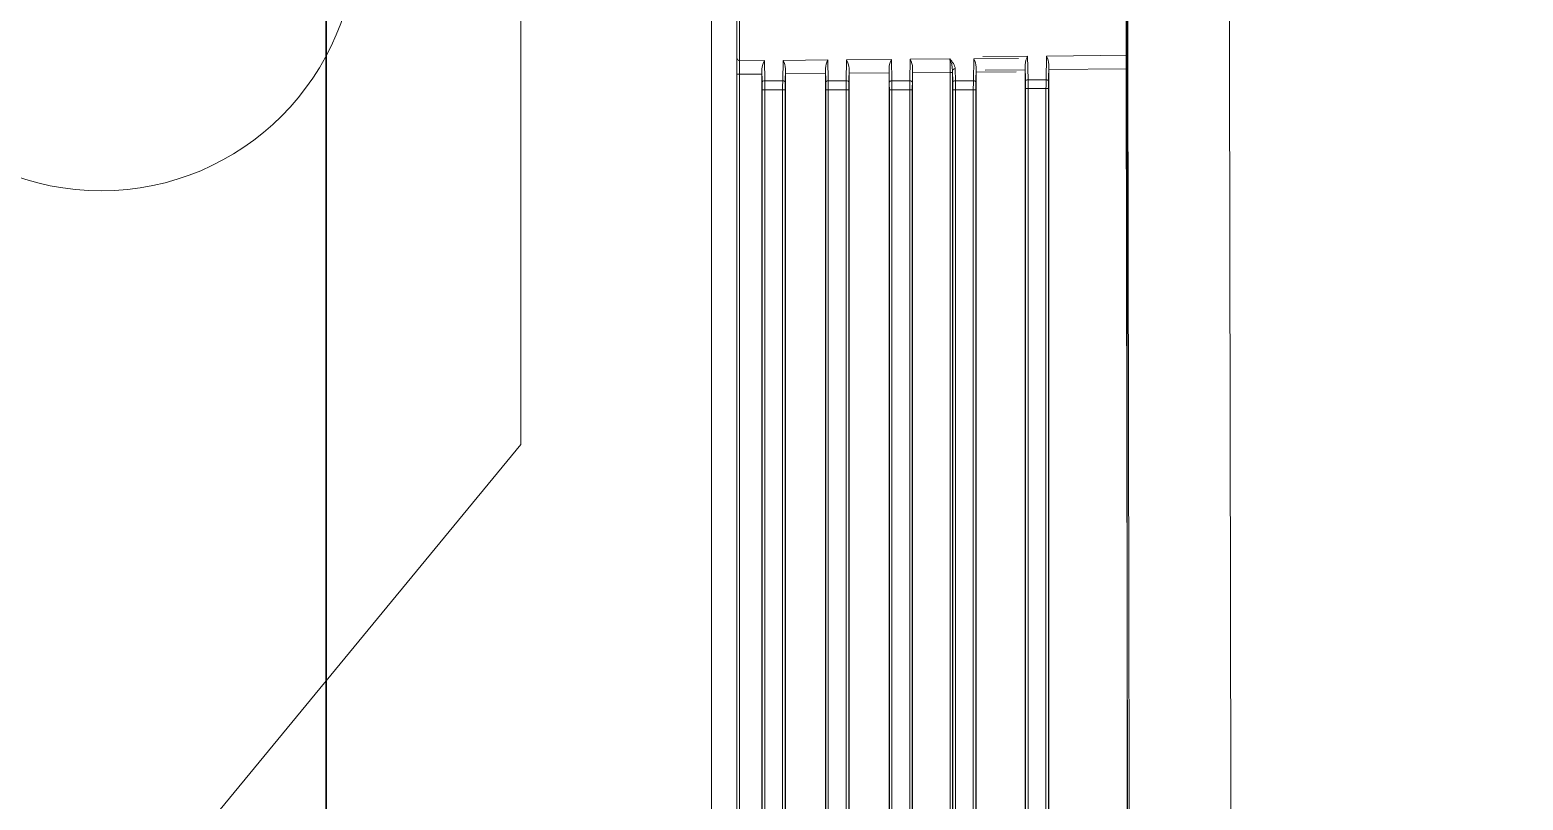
# Model space of a CAD drawing. Header units: millimetres. Extents: x -10496 to -5455, y -188 to 7293.
# Drawn here: x -7487.21 to -7475.47, y 2763.6 to 2769.66 of the extents above; entities that cross this region are included whole.
import ezdxf

# ---------------------------------------------------------------- set-up
doc = ezdxf.new("R2010")
doc.units = ezdxf.units.MM
for name, color, linetype, lineweight in [('00 TEFRİŞ', 252, 'Continuous', 13), ('alan_net', 30, 'Continuous', 0), ('GJC_duvar', 10, 'Continuous', 30), ('GJC_tefris', 30, 'Continuous', 0), ('GJC_ölçüler', 253, 'Continuous', 5)]:
    doc.layers.add(name, color=color, linetype=linetype, lineweight=lineweight)
doc.layers.add('GJC ALAN', color=2, linetype='Continuous')

# ---------------------------------------------------------------- blocks, each defined once
blk = doc.blocks.new('fgjh')
at = {"layer": 'GJC_tefris', "color": 151, "extrusion": (-0.01667214942452569, 1.525087517426141e-05, 0.9998610099413704)}
for p, q in [((5037997.006285264, 2445216.017059881, 2049.518197481956), (5038001.061436696, 2445219.357059881, 2049.585764025715)), ((5037989.007397184, 2445216.017059881, 2049.384820286544), (5037997.006285264, 2445216.017059881, 2049.518197481956)), ((5038030.276659993, 2445214.517059881, 2050.072986127254), (5037967.735353814, 2445214.517059881, 2049.030143180629)), ((5037992.131576438, 2445214.317059881, 2049.436940240545), (5038005.907780733, 2445214.317059881, 2049.666651104571)), ((5037993.395556105, 2445214.297059881, 2049.458016732856), (5037993.988320319, 2445214.297059881, 2049.467900760187)), ((5037993.988320319, 2445214.297059881, 2049.467900760187), (5037993.986605871, 2445214.100581929, 2049.467875169545)), ((5037994.09283424, 2445214.119568261, 2049.469646181394), (5037994.094384539, 2445214.297234412, 2049.469669321858)), ((5037994.094384544, 2445214.317059881, 2049.469669019544), (5037994.094384539, 2445214.297234412, 2049.469669321858)), ((5037994.094384539, 2445214.297234412, 2049.469669321858), (5038003.944972622, 2445214.297234412, 2049.633922627886)), ((5037993.986605871, 2445214.100581929, 2049.467875169545), (5037994.145104879, 2445214.097814933, 2049.470518098228)), ((5037994.159245053, 2445214.117811888, 2049.470753573098), (5037994.053345393, 2445214.11966063, 2049.468987724516)), ((5038003.946522831, 2445214.119568261, 2049.633951186725), (5037994.09283424, 2445214.119568261, 2049.469646181394)), ((5037994.145104879, 2445214.097814933, 2049.470518098228), (5037994.145104842, 2445213.956304829, 2049.470520256081)), ((5038003.823551336, 2445214.11740289, 2049.63190073563), (5037994.215805734, 2445214.11740289, 2049.471696698527)), ((5037994.215805734, 2445214.11740289, 2049.471696698527), (5037994.215805728, 2445214.097405936, 2049.471697003456)), ((5037994.215805693, 2445213.956713826, 2049.471699148836), (5037994.215805728, 2445214.097405936, 2049.471697003456)), ((5037994.215805728, 2445214.097405936, 2049.471697003456), (5038003.823551332, 2445214.097405936, 2049.631901040558)), ((5037993.985322582, 2445213.953515431, 2049.467856014592), (5037993.982243581, 2445213.600658081, 2049.46781005602)), ((5037994.145104842, 2445213.956304829, 2049.470520256081), (5037993.985322582, 2445213.953515431, 2049.467856014592)), ((5037994.051729096, 2445213.934430917, 2049.468963598922), (5037994.159245007, 2445213.936307875, 2049.470756340808)), ((5037994.08847195, 2445213.619644413, 2049.469581067869), (5037994.091219555, 2445213.934523314, 2049.469622079866)), ((5037994.091219555, 2445213.934523314, 2049.469622079866), (5038003.948137422, 2445213.934523314, 2049.633980931663)), ((5038003.823551296, 2445213.956713826, 2049.631903185938), (5037994.215805693, 2445213.956713826, 2049.471699148836)), ((5037994.215805693, 2445213.956713826, 2049.471699148836), (5037994.215805687, 2445213.936716872, 2049.471699453764)), ((5037994.215805687, 2445213.936716872, 2049.471699453764), (5038003.823551291, 2445213.936716872, 2049.631903490867)), ((5037993.982243581, 2445213.600658081, 2049.46781005602), (5037994.145104751, 2445213.597814933, 2049.470525722606)), ((5037994.159244927, 2445213.617811888, 2049.470761197475), (5037994.048983104, 2445213.619736782, 2049.46892261099)), ((5038003.950884867, 2445213.619644413, 2049.634031546683), (5037994.08847195, 2445213.619644413, 2049.469581067869)), ((5037994.145104751, 2445213.597814933, 2049.470525722606), (5037994.145104715, 2445213.456304829, 2049.470527880459)), ((5038003.82355121, 2445213.61740289, 2049.631908360007), (5037994.215805606, 2445213.61740289, 2049.471704322905)), ((5037994.215805606, 2445213.61740289, 2049.471704322905), (5037994.215805601, 2445213.597405936, 2049.471704627834)), ((5037994.215805565, 2445213.456713826, 2049.471706773214), (5037994.215805601, 2445213.597405936, 2049.471704627834)), ((5037994.215805601, 2445213.597405936, 2049.471704627834), (5038003.823551204, 2445213.597405936, 2049.631908664936)), ((5037993.980958962, 2445213.453439256, 2049.467790881225), (5037993.97788129, 2445213.100734233, 2049.467744942494)), ((5037994.145104715, 2445213.456304829, 2049.470527880459), (5037993.980958962, 2445213.453439256, 2049.467790881225)), ((5038003.823551169, 2445213.456713826, 2049.631910810315), (5037994.215805565, 2445213.456713826, 2049.471706773214)), ((5037994.215805565, 2445213.456713826, 2049.471706773214), (5037994.21580556, 2445213.436716873, 2049.471707078142)), ((5037994.047365476, 2445213.434354741, 2049.468898465556), (5037994.15924488, 2445213.436307875, 2049.470763965186)), ((5037994.08410966, 2445213.119720566, 2049.469515954343), (5037994.086855936, 2445213.434447138, 2049.4695569465)), ((5037994.086855936, 2445213.434447138, 2049.4695569465), (5038003.952500788, 2445213.434447138, 2049.634061316108)), ((5037994.21580556, 2445213.436716873, 2049.471707078142), (5038003.823551164, 2445213.436716872, 2049.631911115244)), ((5037993.97788129, 2445213.100734233, 2049.467744942494), (5037994.145104624, 2445213.097814933, 2049.470533346983)), ((5037994.159244799, 2445213.117811888, 2049.470768821853), (5037994.044620814, 2445213.119812935, 2049.468857497464)), ((5038003.955246903, 2445213.119720566, 2049.634111906641), (5037994.08410966, 2445213.119720566, 2049.469515954343)), ((5037994.145104624, 2445213.097814933, 2049.470533346983), (5037994.145104588, 2445212.956304829, 2049.470535504836)), ((5037994.215805438, 2445212.956713826, 2049.471714397591), (5037994.215805474, 2445213.097405936, 2049.471712252212)), ((5038003.823551082, 2445213.11740289, 2049.631915984385), (5037994.215805479, 2445213.11740289, 2049.471711947283)), ((5037994.215805479, 2445213.11740289, 2049.471711947283), (5037994.215805474, 2445213.097405936, 2049.471712252212)), ((5037994.215805474, 2445213.097405936, 2049.471712252212), (5038003.823551077, 2445213.097405936, 2049.631916289314)), ((5037993.976595343, 2445212.95336308, 2049.46772574786), (5037993.973863729, 2445212.640316757, 2049.46768497455)), ((5037994.145104588, 2445212.956304829, 2049.470535504836), (5037993.976595343, 2445212.95336308, 2049.46772574786)), ((5037994.043001858, 2445212.934278565, 2049.46883333219), (5037994.159244752, 2445212.936307875, 2049.470771589563)), ((5037994.079920365, 2445212.639622188, 2049.469453423023), (5037994.082492316, 2445212.934370963, 2049.469491813134)), ((5037994.082492316, 2445212.934370963, 2049.469491813134), (5038003.956864152, 2445212.934370963, 2049.634141700552)), ((5038003.823551042, 2445212.956713826, 2049.631918434693), (5037994.215805438, 2445212.956713826, 2049.471714397591)), ((5037994.215805438, 2445212.956713826, 2049.471714397591), (5037994.215805433, 2445212.936716873, 2049.47171470252)), ((5037994.215805433, 2445212.936716873, 2049.47171470252), (5038003.823551036, 2445212.936716873, 2049.631918739622)), ((5038003.959435953, 2445212.639622188, 2049.634189079767), (5037994.079920365, 2445212.639622188, 2049.469453423023)), ((5037994.079920365, 2445212.639622188, 2049.469453423023), (5037994.07992036, 2445212.619450703, 2049.469453730613)), ((5037994.050545935, 2445212.599465689, 2049.468964232548), (5037994.145104497, 2445212.597814933, 2049.470540971361)), ((5037994.159244671, 2445212.617811888, 2049.470776446231), (5037994.064686109, 2445212.619462643, 2049.469199707418)), ((5037994.07992036, 2445212.619450703, 2049.469453730613), (5038003.959435948, 2445212.619450703, 2049.634189387357)), ((5037994.145104497, 2445212.597814933, 2049.470540971361), (5037994.14510446, 2445212.456304829, 2049.470543129214)), ((5037994.215805347, 2445212.597405936, 2049.471719876589), (5037994.215805352, 2445212.61740289, 2049.471719571661)), ((5037994.215805311, 2445212.456713826, 2049.471722021969), (5037994.215805347, 2445212.597405936, 2049.471719876589)), ((5037994.215805347, 2445212.597405936, 2049.471719876589), (5038003.82355095, 2445212.597405936, 2049.631923913691)), ((5038003.823550955, 2445212.61740289, 2049.631923608762), (5037994.215805352, 2445212.61740289, 2049.471719571661)), ((5037993.972231723, 2445212.453286905, 2049.467660614494), (5037993.96915671, 2445212.100886539, 2049.467614715443)), ((5037994.14510446, 2445212.456304829, 2049.470543129214), (5037993.972231723, 2445212.453286905, 2049.467660614494)), ((5037994.038638238, 2445212.43420239, 2049.468768198824), (5037994.159244626, 2445212.436307875, 2049.470779213941)), ((5037994.07538508, 2445212.119872871, 2049.469385727292), (5037994.078128697, 2445212.434294787, 2049.469426679768)), ((5037994.078128697, 2445212.434294787, 2049.469426679768), (5038003.961227517, 2445212.434294787, 2049.634222084997)), ((5038003.823550914, 2445212.456713826, 2049.631926059071), (5037994.215805311, 2445212.456713826, 2049.471722021969)), ((5037994.215805311, 2445212.456713826, 2049.471722021969), (5037994.215805306, 2445212.436716873, 2049.471722326898)), ((5037994.215805306, 2445212.436716873, 2049.471722326898), (5038003.82355091, 2445212.436716873, 2049.631926363999)), ((5037993.955404584, 2445212.381447295, 2049.467381126688), (5037993.952332229, 2445212.029351585, 2049.467335267318)), ((5037994.0585606, 2445212.048337917, 2049.469106279167), (5037994.061301558, 2445212.362455178, 2049.469147191962)), ((5037994.15114439, 2445212.046124629, 2049.47065009829), (5037994.019071753, 2445212.048430286, 2049.468447822288)), ((5038003.964595146, 2445212.048337917, 2049.634284125402), (5037994.0585606, 2445212.048337917, 2049.469106279167)), ((5038003.815450673, 2445212.045715632, 2049.631797260822), (5037994.20770507, 2445212.045715632, 2049.47159322372)), ((5037994.20770507, 2445212.045715632, 2049.47159322372), (5037994.207705065, 2445212.025718678, 2049.471593528649)), ((5037993.952332229, 2445212.029351585, 2049.467335267318), (5037994.137004215, 2445212.026127676, 2049.47041462342)), ((5037994.137004215, 2445212.026127676, 2049.47041462342), (5037994.137004179, 2445211.884617571, 2049.470416781273)), ((5037994.207705029, 2445211.885026569, 2049.471595674028), (5037994.207705065, 2445212.025718678, 2049.471593528649)), ((5037994.207705065, 2445212.025718678, 2049.471593528649), (5038003.815450668, 2445212.025718678, 2049.63179756575)), ((5037993.951040966, 2445211.88137112, 2049.467315993322), (5037993.9454913, 2445211.245372623, 2049.467233156497)), ((5037994.137004179, 2445211.884617571, 2049.470416781273), (5037993.951040966, 2445211.88137112, 2049.467315993322)), ((5037994.01744748, 2445211.862286605, 2049.468423577653), (5037994.151144343, 2445211.864620617, 2049.470652866)), ((5037994.051553997, 2445211.245372623, 2049.469001695436), (5037994.056937939, 2445211.862379002, 2049.469082058597)), ((5037994.056937939, 2445211.862379002, 2049.469082058597), (5038003.966217712, 2445211.862379002, 2049.634314017256)), ((5038003.815450633, 2445211.885026569, 2049.63179971113), (5037994.207705029, 2445211.885026569, 2049.471595674028)), ((5037994.207705029, 2445211.885026569, 2049.471595674028), (5037994.207705024, 2445211.865029614, 2049.471595978957)), ((5037994.207705024, 2445211.865029614, 2049.471595978957), (5038003.815450627, 2445211.865029614, 2049.631800016059)), ((5037993.387455192, 2445211.245372623, 2049.457928201828), (5037993.9454913, 2445211.245372623, 2049.467233156497)), ((5037993.9454913, 2445211.245372623, 2049.467233156497), (5037994.051553997, 2445211.245372623, 2049.469001695436)), ((5037994.051553997, 2445211.245372623, 2049.469001695436), (5038003.971601339, 2445211.245372623, 2049.634413197576))]:
    blk.add_line(p, q, dxfattribs=at)
at = {"layer": 'GJC_tefris', "color": 151, "elevation": 2049.551707446506}
blk.add_lwpolyline([(5037981.656843743, 2445181.341771877), (5037984.411602098, 2445211.272081491), (5038013.611553238, 2445211.218663755), (5038016.256785847, 2445181.27847552)], dxfattribs=at)
at = {"layer": 'GJC_tefris', "color": 151, "elevation": 2049.5516147277}
blk.add_lwpolyline([(5037986.806026483, 2445211.255585141), (5038011.205985654, 2445211.210948403), (5038011.204522154, 2445210.410949741), (5037986.804562983, 2445210.455586479)], close=True, dxfattribs=at)
at = {"layer": 'GJC_tefris', "color": 151, "extrusion": (-0.01667214942452569, 1.525087517426141e-05, 0.9998610099413704)}
blk.add_circle((-2449826.804195943, 5035088.380715406, -81907.7138700232), 2.005000000000004, dxfattribs=at)
for centre, radius, start, end in [((-2449821.447194508, 5035089.442060262, -81907.7138700232), 0.1608691289981356, 183.5430615911798, 208.4646272652618), ((-2449821.580810827, 5035089.440057909, -81907.7138700232), 0.1585638363476593, 331.4344959437302, 356.6063845384361), ((-2449820.947266879, 5035089.438154737, -81907.71387002319), 0.1608691289981912, 183.5430615911798, 208.4646272652618), ((-2449821.080730869, 5035089.436151193, -81907.71387002319), 0.1585638363476982, 331.4344959437302, 356.6063845384361), ((-2449820.447339251, 5035089.434249212, -81907.7138700232), 0.1608691289981457, 183.5430615911798, 208.4646272652618), ((-2449820.580650911, 5035089.432244479, -81907.71387002322), 0.1585638363476813, 331.4344959437302, 356.6063845384361), ((-2449820.430620738, 5035089.470888147, -81907.7138700232), 0.3241005342358285, 338.855750020639, 355.3889886749795), ((-2449820.080570953, 5035089.428337765, -81907.71387002323), 0.1585638363477353, 331.4344959437302, 356.6063845384361), ((-2449819.375933679, 5035089.409676794, -81907.71387002319), 0.1608691289981221, 183.5430615911798, 208.4646272652618), ((-2449819.508636023, 5035089.407667303, -81907.71387002322), 0.1585638363476718, 331.4344959437302, 356.6063845384361)]:
    blk.add_arc(centre, radius, start, end, dxfattribs=at)
at = {"layer": 'GJC_tefris', "color": 151, "extrusion": (-0.01667214942452603, 1.525087517426405e-05, 0.9998610099413704)}
blk.add_ellipse((5037993.974180149, 2445214.297059881, 2049.467664980389), major_axis=(3.595880482116156e-09, 0.01414213562208417, -2.156499672147947e-07), ratio=1, start_param=-1.570796326794896, end_param=0, dxfattribs=at)
at = {"layer": 'GJC_tefris', "color": 151, "extrusion": (-0.0166721494245257, 1.525087517426404e-05, 0.9998610099413704)}
blk.add_ellipse((5037994.094371594, 2445214.297059881, 2049.469669108675), major_axis=(-0.1499863854193363, -0.0001745327176554488, -0.002500940373428118), ratio=0.0011633799627261, start_param=4.712301321595693, end_param=5.49773756121149, dxfattribs=at)
at = {"layer": 'GJC_tefris', "color": 151, "extrusion": (-0.01667214942452571, 1.52508751742634e-05, 0.9998610099413705)}
blk.add_ellipse((5037994.092845662, 2445214.122186222, 2049.469646331925), major_axis=(-0.1499848624726452, -1.994244439059236e-07, -0.002500917638208644), ratio=0.0174524063866866, start_param=1.304291029283376, end_param=1.570720151170985, dxfattribs=at)
at = {"layer": 'GJC_tefris', "color": 151, "extrusion": (-0.01667214942452547, 1.525087517426007e-05, 0.9998610099413706)}
blk.add_ellipse((5037994.159245049, 2445214.097814933, 2049.470753878026), major_axis=(0.0003490046991354426, 0.01999695390080153, 5.514453900312011e-06), ratio=0.7070529271412599, start_param=0.0246820563895368, end_param=1.583137354990803, dxfattribs=at)
at = {"layer": 'GJC_tefris', "color": 151, "extrusion": (-0.01667214942452569, 1.525087517426322e-05, 0.9998610099413704)}
for centre, ratio, start_param, end_param in [((5037994.215805729, 2445214.098802341, 2049.471696982163), 0.0139640519425672, 0.7853981633976824, 1.570796326794896), ((5037994.215805692, 2445213.955317421, 2049.471699170129), 0.0139640519425755, 4.712388980384689, 5.497787143782145), ((5037994.215805565, 2445213.455317421, 2049.471706794507), 0.0139640519425755, 4.712388980384689, 5.497787143781983), ((5037994.215805437, 2445212.955317421, 2049.471714418884), 0.0139640519425755, 4.712388980384689, 5.497787143781983), ((5037994.215805311, 2445212.455317421, 2049.471722043262), 0.0139640519425602, 4.712388980384689, 5.497787143781822)]:
    blk.add_ellipse(centre, major_axis=(-0.09998610100576509, 2.277919606413776e-13, -0.001667214942646465), ratio=ratio, start_param=start_param, end_param=end_param, dxfattribs=at)
at = {"layer": 'GJC_tefris', "color": 151, "extrusion": (-0.0166721494245257, 1.525087517426532e-05, 0.9998610099413704)}
for centre, ratio, start_param in [((5037994.215805734, 2445214.118799295, 2049.471696677234), 0.0174550649282231, 0.7853981633973108), ((5037994.215805479, 2445213.118799295, 2049.471711925989), 0.0174550649282156, 0.7853981633974115), ((5037994.20770507, 2445212.047112037, 2049.471593202426), 0.0174550649282306, 0.7853981633971099)]:
    blk.add_ellipse(centre, major_axis=(-0.07998888080461293, 1.82233568513104e-13, -0.001333771954117187), ratio=ratio, start_param=start_param, end_param=1.570796326794896, dxfattribs=at)
at = {"layer": 'GJC_tefris', "color": 151, "extrusion": (-0.0166721494245257, 1.525087517426515e-05, 0.9998610099413703)}
blk.add_ellipse((5037994.091185282, 2445213.931904555, 2049.46962154833), major_axis=(0.1499848659535509, 5.985779759595539e-07, 0.002500917690162604), ratio=0.0174577233681061, start_param=1.570567753462305, end_param=1.836996875350418, dxfattribs=at)
at = {"layer": 'GJC_tefris', "color": 151, "extrusion": (-0.01667214942452572, 1.525087517426381e-05, 0.9998610099413704)}
blk.add_ellipse((5037994.159245012, 2445213.956304829, 2049.470756035879), major_axis=(-0.0003489945299992841, 0.01999695390080268, -6.124311218672185e-06), ratio=0.7070529271412194, start_param=1.558455298598961, end_param=3.11691059719614, dxfattribs=at)
at = {"layer": 'GJC_tefris', "color": 151, "extrusion": (-0.0166721494245257, 1.525087517426429e-05, 0.9998610099413705)}
for centre, major_axis, ratio, start_param, end_param in [((5037994.215805687, 2445213.935320467, 2049.471699475058), (-0.0799888808046109, 1.822336032075689e-13, -0.001333771954117153), 0.0174550649282228, 4.712388980384689, 5.497787143782301), ((5037994.215805607, 2445213.618799295, 2049.471704301612), (0.0799888808046109, -1.822336032075689e-13, 0.001333771954117153), 0.0174550649282125, 3.926990816987178, 4.712388980384757), ((5037994.215805433, 2445212.935320467, 2049.471714723813), (-0.0799888808046109, 1.822336032075689e-13, -0.001333771954117153), 0.0174550649282153, 4.712388980384689, 5.497787143782399), ((5037994.215805353, 2445212.618799295, 2049.471719550367), (0.0799888808046109, -1.822336032075689e-13, 0.001333771954117153), 0.0174550649282125, 3.926990816987178, 4.712388980384757), ((5037994.207705024, 2445211.863633209, 2049.47159600025), (-0.0799888808046109, 1.822336032075689e-13, -0.001333771954117153), 0.0174550649282303, 4.712388980384618, 5.497787143782399)]:
    blk.add_ellipse(centre, major_axis=major_axis, ratio=ratio, start_param=start_param, end_param=end_param, dxfattribs=at)
at = {"layer": 'GJC_tefris', "color": 151, "extrusion": (-0.0166721494245257, 1.525087517426146e-05, 0.9998610099413705)}
blk.add_ellipse((5037994.088483373, 2445213.622262374, 2049.469581218399), major_axis=(-0.1499848624726612, -1.994244443358258e-07, -0.00250091763820891), ratio=0.0174524063866366, start_param=1.304291029284269, end_param=1.570720151170909, dxfattribs=at)
at = {"layer": 'GJC_tefris', "color": 151, "extrusion": (-0.01667214942452572, 1.525087517426446e-05, 0.9998610099413702)}
blk.add_ellipse((5037994.159244921, 2445213.597814933, 2049.470761502404), major_axis=(0.0003490046991361325, 0.01999695390080143, 5.514453900323516e-06), ratio=0.7070529271412429, start_param=0.0246820563890059, end_param=1.58313735499083, dxfattribs=at)
at = {"layer": 'GJC_tefris', "color": 151, "extrusion": (-0.0166721494245257, 1.52508751742628e-05, 0.9998610099413705)}
for centre, ratio, start_param in [((5037994.215805601, 2445213.598802341, 2049.47170460654), 0.0139640519425756, 0.7853981633976092), ((5037994.215805475, 2445213.098802341, 2049.471712230918), 0.0139640519425756, 0.7853981633976092), ((5037994.215805347, 2445212.598802341, 2049.471719855296), 0.0139640519425602, 0.7853981633977697)]:
    blk.add_ellipse(centre, major_axis=(-0.09998610100576578, 2.277919823254226e-13, -0.001667214942646476), ratio=ratio, start_param=start_param, end_param=1.570796326794896, dxfattribs=at)
at = {"layer": 'GJC_tefris', "color": 151, "extrusion": (-0.0166721494245257, 1.525087517426419e-05, 0.9998610099413705)}
blk.add_ellipse((5037994.159244885, 2445213.456304829, 2049.470763660257), major_axis=(-0.0003489945299985942, 0.01999695390080252, -6.12431121866068e-06), ratio=0.7070529271412469, start_param=1.558455298598985, end_param=3.116910597196527, dxfattribs=at)
at = {"layer": 'GJC_tefris', "color": 151, "extrusion": (-0.01667214942452571, 1.525087517426565e-05, 0.9998610099413705)}
blk.add_ellipse((5037994.086821663, 2445213.43182838, 2049.469556414964), major_axis=(0.1499848659537313, 5.985779755195286e-07, 0.002500917690165612), ratio=0.01745772336798221, start_param=1.570567753462534, end_param=1.836996875348479, dxfattribs=at)
at = {"layer": 'GJC_tefris', "color": 151, "extrusion": (-0.0166721494245257, 1.525087517426567e-05, 0.9998610099413705)}
blk.add_ellipse((5037994.215805559, 2445213.435320467, 2049.471707099436), major_axis=(-0.0799888808046109, 1.817135678039406e-13, -0.001333771954117153), ratio=0.017455064928204, start_param=4.712388980384689, end_param=5.497787143782399, dxfattribs=at)
at = {"layer": 'GJC_tefris', "color": 151, "extrusion": (-0.01667214942452571, 1.525087517426084e-05, 0.9998610099413705)}
blk.add_ellipse((5037994.084121082, 2445213.122338526, 2049.469516104873), major_axis=(-0.1499848624726404, -1.994244441659081e-07, -0.002500917638208564), ratio=0.0174524063866825, start_param=1.304291029283485, end_param=1.570720151170909, dxfattribs=at)
at = {"layer": 'GJC_tefris', "color": 151, "extrusion": (-0.01667214942452571, 1.525087517426446e-05, 0.9998610099413702)}
blk.add_ellipse((5037994.159244794, 2445213.097814933, 2049.470769126782), major_axis=(0.0003490046991361326, 0.01999695390080161, 5.514453900323514e-06), ratio=0.7070529271412471, start_param=0.0246820563895593, end_param=1.583137354990829, dxfattribs=at)
at = {"layer": 'GJC_tefris', "color": 151, "extrusion": (-0.0166721494245257, 1.525087517426351e-05, 0.9998610099413706)}
blk.add_ellipse((5037994.082458043, 2445212.931752204, 2049.469491281598), major_axis=(0.1499848659536689, 5.985779749993958e-07, 0.002500917690164571), ratio=0.017457723367918, start_param=1.570567753462646, end_param=1.836996875348398, dxfattribs=at)
at = {"layer": 'GJC_tefris', "color": 151, "extrusion": (-0.01667214942452573, 1.525087517426364e-05, 0.9998610099413703)}
blk.add_ellipse((5037994.159244758, 2445212.956304829, 2049.470771284635), major_axis=(-0.0003489945299965145, 0.01999695390080267, -6.124311218626005e-06), ratio=0.7070529271412886, start_param=1.55845529859906, end_param=3.116910597196135, dxfattribs=at)
at = {"layer": 'GJC_tefris', "color": 151, "extrusion": (-0.01667214942452569, 1.525087517426273e-05, 0.9998610099413705)}
blk.add_ellipse((5037994.079933311, 2445212.642414679, 2049.469453596285), major_axis=(-0.1499863853842504, -0.0001748190068788156, -0.002500940368476311), ratio=0.0186155854307531, start_param=0.7852520873114295, end_param=1.57068832691835, dxfattribs=at)
at = {"layer": 'GJC_tefris', "color": 151, "extrusion": (-0.01667214942452573, 1.525087517426457e-05, 0.9998610099413706)}
blk.add_ellipse((5037994.064686104, 2445212.599465689, 2049.469200012346), major_axis=(-0.0003490046991354426, -0.01999695390080163, -5.514453900312009e-06), ratio=0.7070529271412478, start_param=3.166274709988083, end_param=4.724730008580597, dxfattribs=at)
at = {"layer": 'GJC_tefris', "color": 151, "extrusion": (-0.0166721494245257, 1.525087517426342e-05, 0.9998610099413706)}
blk.add_ellipse((5037994.079933305, 2445212.622417725, 2049.469453901214), major_axis=(-0.1699828441364438, -2.260143724026297e-07, -0.002834373323316123), ratio=0.0174524063866171, start_param=1.48097714607531, end_param=1.570720151170043, dxfattribs=at)
at = {"layer": 'GJC_tefris', "color": 151, "extrusion": (-0.01667214942452571, 1.525087517426419e-05, 0.9998610099413704)}
blk.add_ellipse((5037994.159244667, 2445212.597814933, 2049.47077675116), major_axis=(-0.0003490046991347526, -0.01999695390080093, -5.514453900300517e-06), ratio=0.7070529271412583, start_param=3.166274709985811, end_param=4.724730008580575, dxfattribs=at)
at = {"layer": 'GJC_tefris', "color": 151, "extrusion": (-0.01667214942452571, 1.525087517426645e-05, 0.9998610099413704)}
blk.add_ellipse((5037994.078094425, 2445212.431676029, 2049.469426148232), major_axis=(0.1499848659535139, 5.98577976389515e-07, 0.002500917690161988), ratio=0.0174577233679079, start_param=1.570567753462154, end_param=1.836996875348208, dxfattribs=at)
at = {"layer": 'GJC_tefris', "color": 151, "extrusion": (-0.01667214942452526, 1.525087517427178e-05, 0.9998610099413703)}
blk.add_ellipse((5037994.15924463, 2445212.456304829, 2049.470778909012), major_axis=(-0.0003489945300006741, 0.01999695390080252, -6.12431121869536e-06), ratio=0.7070529271411852, start_param=1.558455298598918, end_param=3.116910597193571, dxfattribs=at)
at = {"layer": 'GJC_tefris', "color": 151, "extrusion": (-0.0166721494245257, 1.525087517426482e-05, 0.9998610099413703)}
blk.add_ellipse((5037994.215805305, 2445212.435320467, 2049.471722348191), major_axis=(-0.07998888080461229, 1.822335685131025e-13, -0.001333771954117176), ratio=0.0174550649282155, start_param=4.712388980384689, end_param=5.497787143782383, dxfattribs=at)
at = {"layer": 'GJC_tefris', "color": 151, "extrusion": (-0.0166721494245257, 1.525087517426408e-05, 0.9998610099413706)}
blk.add_ellipse((5037994.058572021, 2445212.050955878, 2049.469106429697), major_axis=(-0.1499848624725917, -1.994244439859673e-07, -0.002500917638207752), ratio=0.0174524063865255, start_param=1.304291029285244, end_param=1.570720151171023, dxfattribs=at)
at = {"layer": 'GJC_tefris', "color": 151, "extrusion": (-0.01667214942452535, 1.525087517425763e-05, 0.9998610099413705)}
blk.add_ellipse((5037994.151144385, 2445212.026127676, 2049.470650403218), major_axis=(0.0003490046991340527, 0.01999695390080162, 5.514453900288837e-06), ratio=0.7070529271412835, start_param=0.0246820563896087, end_param=1.583137354990754, dxfattribs=at)
at = {"layer": 'GJC_tefris', "color": 151, "extrusion": (-0.01667214942452571, 1.525087517426395e-05, 0.9998610099413705)}
blk.add_ellipse((5037994.207705066, 2445212.027115083, 2049.471593507355), major_axis=(-0.09998610100576572, 2.291820379307661e-13, -0.001667214942646477), ratio=0.0139640519425372, start_param=0.7853981633976092, end_param=1.570796326794896, dxfattribs=at)
at = {"layer": 'GJC_tefris', "color": 151, "extrusion": (-0.0166721494245257, 1.525087517426569e-05, 0.9998610099413704)}
blk.add_ellipse((5037994.056903666, 2445211.859760244, 2049.469081527061), major_axis=(0.1499848659535989, 5.985779756994615e-07, 0.002500917690163403), ratio=0.0174577233681115, start_param=1.570567753462379, end_param=1.836996875350173, dxfattribs=at)
at = {"layer": 'GJC_tefris', "color": 151, "extrusion": (-0.01667214942452571, 1.525087517426405e-05, 0.9998610099413705)}
blk.add_ellipse((5037994.207705028, 2445211.883630163, 2049.471595695321), major_axis=(-0.09998610100576619, 2.277919823254235e-13, -0.001667214942646484), ratio=0.013964051942575, start_param=4.712388980384689, end_param=5.497787143781887, dxfattribs=at)
at = {"layer": 'GJC_tefris', "color": 151, "extrusion": (-0.01667214942452571, 1.525087517426397e-05, 0.9998610099413704)}
blk.add_ellipse((5037994.151144349, 2445211.884617571, 2049.470652561071), major_axis=(-0.0003489945299979042, 0.01999695390080252, -6.124311218649177e-06), ratio=0.7070529271412584, start_param=1.55845529859901, end_param=3.116910597193772, dxfattribs=at)
at = {"layer": 'GJC_tefris', "color": 151}
blk.add_open_spline([(5037993.973863729, 2445212.640316757, 2049.46768497455), (5037993.985831315, 2445212.630653003, 2049.467884675068), (5037993.997837243, 2445212.620978871, 2049.468085015069), (5037994.023159797, 2445212.605602152, 2049.468507489707), (5037994.036582859, 2445212.599709449, 2049.468731401999), (5037994.050545935, 2445212.599465689, 2049.468964232548)], degree=3, knots=[0, 0, 0, 0, 0.5, 0.5, 1, 1, 1, 1], dxfattribs=at)
blk = doc.blocks.new('rölöveteyit')
at = {"layer": 'GJC_duvar'}
blk.add_lwpolyline([(31617.04087464232, -28365.67584247625), (31617.04087464232, -28995.67584241664)], dxfattribs=at)
blk = doc.blocks.new('new ytong')
at = {"layer": '00 TEFRİŞ', "color": 8}
blk.add_line((-19093.33771532821, 3825.56202836756), (-19093.33771532821, 2635.562037549003), dxfattribs=at)
at = {"layer": 'GJC_duvar'}
blk.add_lwpolyline([(-19093.33771532821, 3825.56202836756), (-19093.33771532821, 2635.562037549003)], dxfattribs=at)

msp = doc.modelspace()

# ---------------------------------------------------------------- linework, layer by layer
at = {"color": 2, "true_color": 0xf1eb1f}
msp.add_lwpolyline([(-7484.88246870233, 2825.98154628621), (-7204.88246870233, 2825.98154628621), (-7204.881620976572, 2706.838787299137), (-7484.881620976572, 2706.838787299137)], close=True, dxfattribs=at)
at = {"layer": 'GJC_duvar'}
msp.add_line((-7484.88246870233, 3564.298207692242), (-7484.88246870233, 2374.298216873685), dxfattribs=at)

# ---------------------------------------------------------------- block references
at = {"xscale": -1, "rotation": 90}
msp.add_blockref('fgjh', (2437732.664698741, 5040763.405497926, -2049.471418901579), dxfattribs=at)

# ---------------------------------------------------------------- next in the draw order: block references
at = {"layer": 'GJC_ölçüler'}
msp.add_blockref('rölöveteyit', (-39101.92334334465, 31729.9740501685), dxfattribs=at)

# ---------------------------------------------------------------- next in the draw order: block references
at = {"layer": 'GJC_duvar', "color": 41, "true_color": 0xf4ee51}
msp.add_blockref('new ytong', (11608.45524662588, -261.2638206753181), dxfattribs=at)

# ---------------------------------------------------------------- next in the draw order: linework, layer by layer
at = {"layer": 'alan_net', "color": 51, "lineweight": 30, "true_color": 0xf8f6b0}
msp.add_lwpolyline([(-7484.88246870233, 2826.500775543267), (-7204.881620976572, 2826.500775543267), (-7204.881620976572, 2706.838787299137), (-7484.88246870233, 2706.838787299137)], close=True, dxfattribs=at)
at = {"layer": 'GJC ALAN', "color": 40, "lineweight": 30, "true_color": 0xf8d731}
msp.add_lwpolyline([(-6154.88246870233, 2952.298216873696), (-7194.837480925617, 2951.160237336448), (-7194.837480925617, 2951.160237336448), (-7274.888904895895, 2951.160237336448), (-7274.888904895895, 3031.160237336448), (-7204.88246870233, 3031.160237336448), (-7204.88246870233, 3068.130175663841), (-7484.88246870233, 3068.130175663841), (-7484.88246870233, 2374.298216873696), (-7244.88246870233, 2374.298216873696), (-7244.882468702315, 2604.298207751846), (-7194.88246870233, 2604.298207751857), (-7194.882468394006, 2376.70736655988), (-7194.88246870233, 2374.298217014395), (-6187.882468720272, 2374.2982179178), (-6187.882468720272, 2455.298216873696), (-6154.88246870233, 2455.298216873696)], close=True, dxfattribs=at)

doc.saveas('drawing.dxf')
